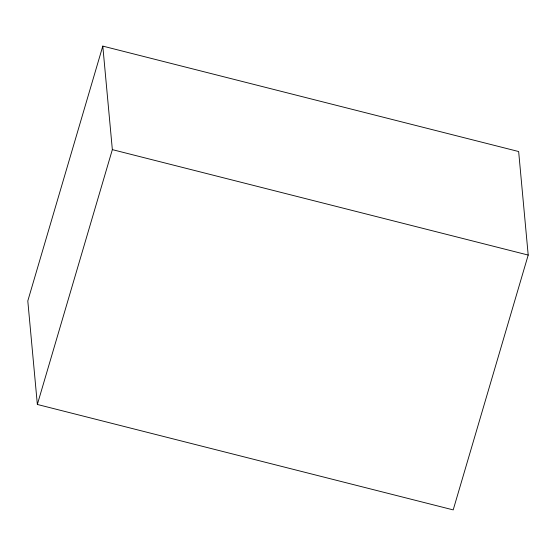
<?xml version="1.0" encoding="UTF-8"?>
<svg xmlns="http://www.w3.org/2000/svg" width="556" height="556" viewBox="0 0 556 556"><rect width="100%" height="100%" fill="white"/><g stroke="black" fill="none" stroke-linecap="round" stroke-linejoin="round"><path stroke-width="0.83" d="M102.797 46.106L27.8 300.935L37.349 404.462L453.203 509.894L528.2 255.065L518.651 151.538L102.797 46.106L112.347 149.633L37.349 404.462M112.347 149.633L528.2 255.065"/></g></svg>
